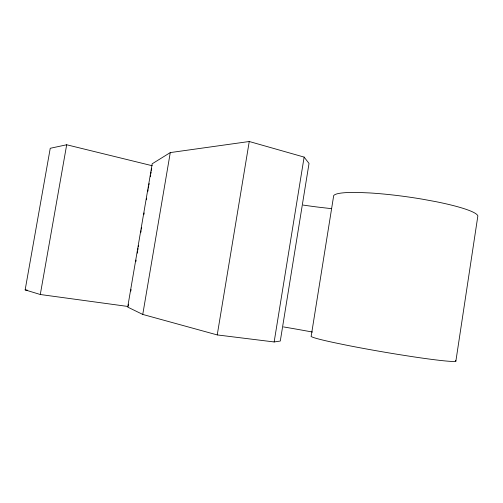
<?xml version="1.0" encoding="UTF-8"?>
<svg xmlns="http://www.w3.org/2000/svg" width="503" height="503" viewBox="0 0 503 503"><rect width="100%" height="100%" fill="white"/><g stroke="black" fill="none" stroke-linecap="round" stroke-linejoin="round"><path stroke-width="0.75" d="M455.863 361.217L477.85 215.994A72.891 9.62 8 0 0 435.611 201.609L422.595 199.213A72.891 9.62 8 0 0 369.598 192.938L358.639 192.473A72.891 9.62 8 0 0 333.52 196.692L311.212 336.042A73.501 3.307 9.7 0 0 334.803 342.769L345.58 344.995A73.501 3.307 9.7 0 0 398.552 354.496L411.743 356.564A73.501 3.307 9.7 0 0 455.435 360.55M274.148 341.958L304.126 157.099L249.255 141.506L170.278 152.585L152.202 163.783L127.693 307.094L142.751 314.432L217.233 334.923L274.148 341.958L280.29 341.047L309.024 163.456L304.126 157.099M217.233 334.923L249.255 141.506M128.303 305.73L128.567 304.183M130.811 291.036L131.076 289.489M135.841 261.642L136.106 260.095M137.294 253.135L137.558 251.588M137.822 250.041L138.086 248.495M138.35 246.948L138.621 245.401M140.865 232.254L141.129 230.707M141.393 229.161L141.657 227.614M143.908 214.467L144.172 212.92M146.423 199.773L146.687 198.226M147.876 191.259L148.14 189.713M148.404 188.166L148.668 186.619M148.932 185.073L149.202 183.526M150.391 176.566L150.655 175.019M150.919 173.472L151.183 171.925M151.447 170.379L151.711 168.832M142.751 314.432L170.278 152.585M128.171 306.503L40.29 294.507L66.685 144.77L152.239 165.739M40.29 294.507L25.15 289.891L50.243 148.284L66.685 144.77M331.402 208.651L317.865 207.091A97.419 12.871 9.1 0 1 303.146 205.073M25.15 289.891L27.47 290.212M312.438 332.03L298.178 329.459A98.217 4.42 9.4 0 0 283.434 326.906"/></g></svg>
